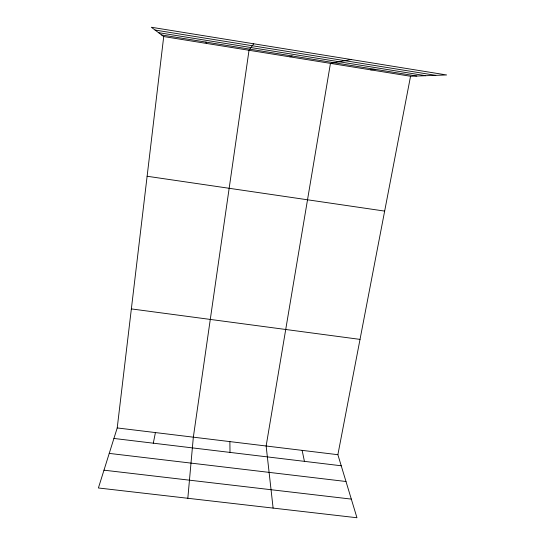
<?xml version="1.0" encoding="UTF-8"?>
<svg xmlns="http://www.w3.org/2000/svg" width="545" height="545" viewBox="0 0 545 545"><rect width="100%" height="100%" fill="white"/><g stroke="black" fill="none" stroke-linecap="round" stroke-linejoin="round"><path stroke-width="0.82" d="M187.821 498.28L193.339 437.172L249.024 50.276L253.725 43.791M410.548 76.259L337.88 454.7L356.961 517.75L98.4 487.979L117.216 427.941L163.718 36.556L151.353 27.25L446.6 74.958L410.548 76.259L163.718 36.556M153.302 443.187L155.42 432.573M289.899 56.857L292.1 55.965M351.109 59.528L330.447 63.377L266.137 446.001L273.113 508.097M370.661 69.849L375.566 69.406M103.979 470.178L351.321 499.104M109.238 453.399L345.986 481.501M113.919 438.453L341.231 465.777M117.216 427.941L337.88 454.7M131.359 308.906L360.02 339.385M147.116 176.253L384.654 211.099M155.08 30.05L435.782 75.353M158.541 32.659L425.686 75.714M161.593 34.955L416.768 76.034M205.908 42.094L206.555 43.45M302.134 450.368L304.43 461.349M229.874 441.6L230.01 452.405"/></g></svg>
